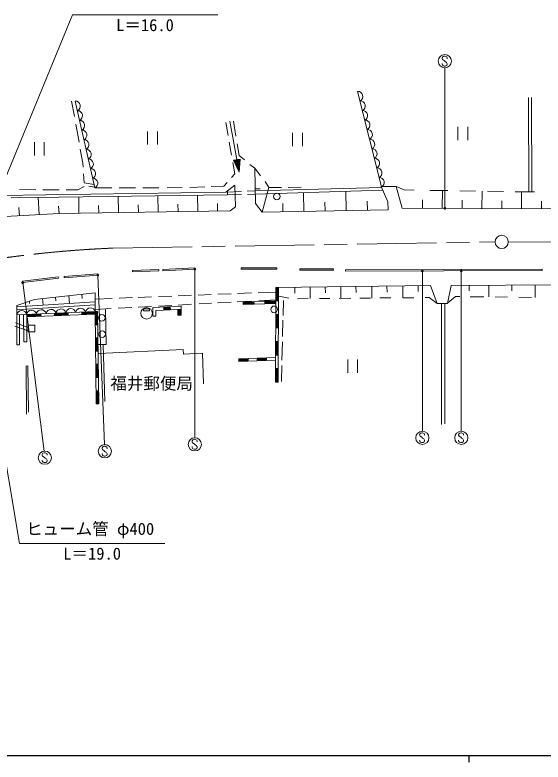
# Model space of a CAD drawing. Units: millimetres, scale not verified. Extents: x 40000 to 680000, y 20000 to 380000.
# Drawn here: x 99283 to 179229, y 204000 to 317086 of the extents above; entities that cross this region are included whole.
import ezdxf
from ezdxf.enums import TextEntityAlignment as Align

# ---------------------------------------------------------------- set-up
doc = ezdxf.new("R2010")
doc.units = ezdxf.units.MM
doc.header["$LTSCALE"] = 1000
doc.linetypes.add('CHAIN', pattern=[18.5, 12, -1.5, 3.5, -1.5])
for name, color, linetype, lineweight in [('M-BGD', 7, 'Continuous', 13), ('M-BMK', 2, 'CHAIN', 13), ('M-BMK-SRVR', 3, 'Continuous', 13), ('M-STR-HTXT', 7, 'Continuous', 13), ('M-STR-STR3', 7, 'Continuous', 13), ('M-STR-STRC', 7, 'Continuous', 13), ('M-TTL-BAND', 7, 'Continuous', 25)]:
    doc.layers.add(name, color=color, linetype=linetype, lineweight=lineweight)
doc.styles.add('ＭＳ ゴシック', font='')
doc.styles.get('ＭＳ ゴシック').set_extended_font_data('MS Gothic')

# ---------------------------------------------------------------- blocks, each defined once
blk = doc.blocks.new('filled_dot')
at = {"color": 0, "linetype": 'Continuous', "lineweight": -2, "const_width": 1.25}
blk.add_lwpolyline([(-0.625, 0, 1), (0.625, 0, 1)], format="xyb", close=True, dxfattribs=at)

msp = doc.modelspace()

# ---------------------------------------------------------------- linework, layer by layer
at = {"layer": 'M-BGD'}
for p, q in [((154770, 291043), (151159, 305513)), ((154770, 291043), (151159, 305513)), ((177043, 304599), (177097, 290304)), ((177498, 304599), (177551, 290297)), ((108277, 301705), (107850, 304059)), ((108402, 304059), (111386, 290893)), ((111386, 290893), (108402, 304059)), ((131549, 298834), (131197, 300824)), ((131799, 300999), (133229, 293275)), ((132376, 300999), (132738, 298728)), ((108981, 297823), (108482, 300574)), ((166318, 298153), (166318, 300153)), ((167818, 300153), (167818, 298153)), ((119368, 297458), (119368, 299458)), ((120868, 299458), (120868, 297458)), ((141320, 297237), (141320, 299237)), ((142820, 299237), (142820, 297237)), ((102229, 295824), (102229, 297824)), ((103729, 297824), (103729, 295824)), ((132073, 295873), (131728, 297825)), ((132918, 297600), (133204, 295808)), ((109555, 294655), (109175, 296755)), ((133386, 295269), (132368, 295081)), ((133383, 295236), (132382, 295051)), ((133379, 295185), (132405, 295004)), ((133204, 295808), (134038, 295132)), ((133229, 293275), (133386, 295269)), ((109594, 294070), (109555, 294655)), ((132577, 293025), (132273, 294742)), ((133229, 293275), (132368, 295081)), ((133375, 295133), (132427, 294958)), ((133371, 295081), (132449, 294911)), ((133367, 295030), (132471, 294864)), ((133363, 294978), (132494, 294817)), ((133359, 294927), (132516, 294771)), ((133355, 294875), (132538, 294724)), ((133351, 294823), (132560, 294677)), ((133347, 294772), (132583, 294630)), ((133343, 294720), (132605, 294584)), ((133339, 294669), (132627, 294537)), ((133335, 294617), (132650, 294490)), ((133331, 294565), (132672, 294444)), ((133326, 294514), (132694, 294397)), ((133322, 294462), (132716, 294350)), ((133318, 294411), (132739, 294303)), ((133314, 294359), (132761, 294257)), ((133310, 294307), (132783, 294210)), ((133306, 294256), (132805, 294163)), ((133302, 294204), (132828, 294116)), ((133298, 294153), (132850, 294070)), ((133294, 294101), (132872, 294023)), ((133290, 294049), (132895, 293976)), ((134856, 294469), (135586, 293877)), ((109750, 291671), (109660, 293053)), ((132079, 292474), (132577, 293025)), ((133286, 293998), (132917, 293930)), ((133282, 293946), (132939, 293883)), ((133278, 293895), (132961, 293836)), ((133273, 293843), (132984, 293789)), ((133269, 293791), (133006, 293743)), ((133265, 293740), (133028, 293696)), ((133261, 293688), (133050, 293649)), ((133257, 293637), (133073, 293602)), ((133253, 293585), (133095, 293556)), ((133249, 293533), (133117, 293509)), ((133245, 293482), (133140, 293462)), ((133241, 293430), (133162, 293416)), ((133237, 293379), (133184, 293369)), ((133233, 293327), (133206, 293322)), ((135586, 293877), (136473, 292748)), ((135586, 293877), (135686, 288561)), ((137137, 291866), (137692, 290968)), ((99964, 290644), (102470, 290637)), ((103507, 290633), (105968, 290626)), ((108828, 290617), (109786, 291135)), ((109750, 291671), (111266, 291421)), ((110484, 291145), (111359, 291012)), ((111386, 290893), (113935, 290903)), ((115069, 290907), (117529, 290916)), ((118662, 290921), (121051, 290930)), ((122305, 290935), (124577, 290943)), ((125754, 290990), (128016, 291079)), ((128998, 291118), (130921, 291194)), ((130921, 291194), (131386, 291707)), ((132552, 291319), (131222, 290241)), ((132652, 288059), (132552, 291319)), ((136398, 290776), (135645, 290761)), ((135650, 290467), (154801, 290971)), ((136689, 287232), (137692, 290968)), ((137692, 290968), (139656, 290978)), ((140645, 290983), (142633, 290993)), ((154744, 291105), (157003, 291122)), ((155723, 288786), (154744, 291105)), ((157003, 291122), (158227, 290590)), ((157889, 287850), (157003, 291122)), ((131222, 290241), (97170, 289736)), ((98708, 289428), (131470, 289863)), ((107054, 290623), (108828, 290617)), ((108932, 289564), (108970, 287102)), ((114970, 287195), (114932, 289644)), ((120969, 287288), (120931, 289723)), ((126968, 287381), (126931, 289803)), ((131222, 290241), (133574, 290361)), ((131470, 289863), (131469, 290254)), ((131470, 289863), (133566, 289902)), ((134425, 290404), (135650, 290467)), ((134479, 289918), (135660, 289940)), ((135660, 289940), (154977, 290554)), ((143036, 287357), (142980, 290173)), ((149435, 287483), (149378, 290376)), ((158227, 290590), (159724, 290567)), ((162075, 290532), (164796, 290490)), ((163991, 290503), (163977, 287818)), ((166647, 290462), (169013, 290427)), ((169977, 287786), (169990, 290412)), ((170816, 290399), (173262, 290362)), ((174993, 290336), (177928, 290292)), ((175977, 287755), (175990, 290321)), ((102959, 286873), (102801, 289483)), ((123969, 287335), (123952, 288435)), ((129968, 287428), (129951, 288528)), ((135686, 288561), (136689, 287232)), ((139836, 287294), (139812, 288532)), ((146235, 287420), (146209, 288746)), ((152634, 287546), (152608, 288880)), ((155798, 287608), (155723, 288786)), ((160977, 287834), (160983, 289110)), ((166977, 287802), (166983, 289040)), ((172977, 287771), (172983, 288970)), ((178976, 287739), (178983, 288900)), ((99890, 287916), (99964, 286692)), ((105953, 287056), (105887, 288155)), ((105994, 287056), (131874, 287457)), ((111970, 287149), (111953, 288249)), ((117969, 287242), (117952, 288342)), ((131874, 287457), (132652, 288059)), ((136689, 287232), (155798, 287608)), ((205671, 287598), (157889, 287850)), ((96866, 286504), (105994, 287056)), ((117068, 278405), (121056, 278551)), ((117075, 278206), (117068, 278405)), ((121063, 278351), (117075, 278206)), ((121056, 278551), (121063, 278351)), ((121676, 278577), (126509, 278788)), ((121685, 278377), (121676, 278577)), ((126518, 278589), (121685, 278377)), ((126509, 278788), (126518, 278589)), ((133547, 278618), (133548, 278818)), ((138906, 278590), (133547, 278618)), ((133548, 278818), (138907, 278790)), ((138907, 278790), (138906, 278590)), ((142415, 278640), (147514, 278640)), ((142415, 278440), (142415, 278640)), ((147514, 278440), (142415, 278440)), ((147514, 278640), (147514, 278440)), ((149337, 278489), (179089, 278583)), ((149337, 278289), (149337, 278489)), ((179090, 278383), (149337, 278289)), ((179089, 278583), (179090, 278383)), ((100430, 276768), (105844, 277428)), ((105868, 277230), (100454, 276569)), ((105844, 277428), (105868, 277230)), ((106729, 277481), (111813, 277917)), ((106746, 277282), (106729, 277481)), ((111830, 277718), (106746, 277282)), ((111813, 277917), (111830, 277718)), ((100454, 276569), (100430, 276768)), ((138800, 275846), (162179, 276126)), ((146262, 275935), (146272, 275036)), ((148624, 274190), (148603, 275963)), ((150902, 275991), (150913, 275091)), ((153324, 274233), (153302, 276020)), ((155602, 276047), (155613, 275147)), ((158023, 274276), (158002, 276076)), ((160302, 276103), (160312, 275203)), ((162179, 276126), (163215, 273414)), ((164769, 273414), (165318, 276126)), ((165318, 276126), (196863, 276331)), ((168019, 276143), (168024, 275341)), ((171030, 274409), (171019, 276163)), ((174519, 276186), (174524, 275302)), ((178019, 276209), (178031, 274331)), ((111442, 275025), (102242, 274036)), ((109404, 274806), (109472, 274176)), ((111442, 275025), (111444, 272182)), ((130011, 274806), (132025, 274884)), ((132975, 274921), (135102, 275004)), ((136108, 275043), (138846, 275149)), ((138715, 261517), (138800, 275846)), ((138800, 275846), (139200, 275851)), ((138838, 273805), (138850, 275853)), ((138888, 273805), (138900, 275853)), ((138938, 273804), (138950, 275853)), ((138988, 273804), (139000, 275852)), ((139038, 273804), (139050, 275852)), ((139088, 273804), (139100, 275852)), ((139115, 261514), (139200, 275851)), ((139138, 273803), (139150, 275851)), ((141662, 275881), (141673, 274981)), ((143983, 274148), (143962, 275908)), ((102242, 274036), (99552, 273087)), ((101470, 273764), (101508, 273416)), ((103545, 273174), (103439, 274165)), ((105427, 274379), (105489, 273803)), ((107416, 274593), (107542, 273420)), ((111442, 274084), (113979, 274183)), ((115046, 274224), (117058, 274302)), ((117949, 274337), (119967, 274416)), ((121031, 274457), (123043, 274535)), ((123995, 274572), (126005, 274650)), ((127041, 274690), (129003, 274767)), ((132937, 273655), (135163, 273774)), ((133815, 273647), (138752, 273828)), ((135461, 273708), (135475, 273308)), ((136224, 273831), (138789, 273969)), ((137106, 273768), (137121, 273368)), ((137108, 273718), (138754, 273778)), ((137110, 273668), (138756, 273728)), ((137112, 273618), (138758, 273678)), ((138752, 273828), (138767, 273429)), ((138788, 273805), (139188, 273803)), ((139228, 274503), (140763, 274202)), ((139933, 273840), (139877, 271595)), ((142048, 274130), (143666, 274145)), ((145377, 274161), (146927, 274175)), ((148361, 274188), (150114, 274204)), ((151479, 274216), (153130, 274231)), ((154520, 274244), (156204, 274259)), ((157985, 274276), (159653, 274291)), ((161389, 274307), (162008, 274313)), ((162008, 274313), (163215, 273414)), ((164826, 273513), (165969, 274465)), ((165969, 274465), (166609, 274458)), ((168203, 274440), (170270, 274417)), ((171968, 274398), (173835, 274378)), ((175565, 274359), (177469, 274337)), ((99552, 272928), (111443, 273660)), ((99552, 273087), (99572, 267171)), ((99554, 272434), (111443, 273205)), ((111443, 272501), (113832, 272630)), ((112999, 272585), (113117, 267206)), ((114923, 272688), (116993, 272799)), ((117912, 272849), (119936, 272957)), ((119663, 272586), (118753, 272586)), ((118753, 272586), (118753, 272306)), ((119663, 272306), (119663, 272586)), ((120153, 272813), (124443, 273025)), ((120153, 272813), (120154, 271490)), ((120998, 273014), (123040, 273124)), ((121799, 272894), (121823, 272395)), ((121804, 272794), (122802, 272844)), ((121804, 272794), (122802, 272844)), ((121809, 272695), (122807, 272744)), ((121809, 272695), (122807, 272744)), ((121813, 272595), (122812, 272644)), ((121813, 272595), (122812, 272644)), ((121818, 272495), (122817, 272544)), ((121818, 272495), (122817, 272544)), ((122797, 272944), (122822, 272444)), ((122797, 272944), (122822, 272444)), ((123987, 273175), (126033, 273284)), ((124443, 273025), (124443, 271658)), ((127154, 273345), (129030, 273445)), ((129950, 273495), (132019, 273606)), ((133815, 273647), (133829, 273247)), ((133817, 273597), (135462, 273658)), ((133818, 273547), (135464, 273608)), ((133820, 273497), (135466, 273558)), ((133822, 273447), (135468, 273508)), ((133824, 273397), (135470, 273458)), ((133826, 273347), (135472, 273408)), ((133828, 273297), (135473, 273358)), ((133829, 273247), (138767, 273429)), ((137114, 273568), (138759, 273628)), ((137115, 273518), (138761, 273578)), ((137117, 273468), (138763, 273529)), ((137119, 273418), (138765, 273479)), ((163215, 273414), (164769, 273414)), ((163840, 273414), (163840, 255099)), ((164358, 273414), (164358, 255220)), ((99556, 271715), (111468, 272183)), ((111444, 272182), (99556, 271715)), ((99987, 267171), (99967, 271731)), ((100600, 271702), (100640, 267607)), ((101075, 267607), (101094, 271776)), ((101154, 271778), (101169, 271379)), ((101156, 271728), (103218, 271809)), ((101158, 271678), (103220, 271759)), ((101159, 271628), (103222, 271709)), ((101161, 271578), (103224, 271659)), ((101163, 271528), (103226, 271609)), ((101165, 271478), (103228, 271559)), ((101167, 271428), (103230, 271510)), ((101169, 271379), (111484, 271784)), ((103216, 271859), (103232, 271460)), ((105279, 271940), (105295, 271541)), ((105281, 271890), (107344, 271971)), ((105283, 271840), (107346, 271921)), ((105285, 271790), (107348, 271871)), ((105287, 271740), (107350, 271821)), ((105289, 271690), (107352, 271772)), ((105291, 271641), (107354, 271722)), ((105293, 271591), (107356, 271672)), ((107342, 272021), (107358, 271622)), ((109405, 272102), (109421, 271703)), ((109407, 272052), (111470, 272133)), ((109409, 272002), (111472, 272083)), ((109411, 271952), (111474, 272034)), ((109413, 271903), (111476, 271984)), ((109415, 271853), (111478, 271934)), ((109417, 271803), (111480, 271884)), ((109419, 271753), (111482, 271834)), ((111405, 272181), (111805, 272185)), ((111564, 258218), (111405, 272181)), ((111477, 270187), (111455, 272181)), ((111468, 272183), (111484, 271784)), ((111527, 270187), (111505, 272182)), ((111577, 270188), (111555, 272183)), ((111627, 270189), (111605, 272183)), ((111677, 270189), (111655, 272184)), ((111727, 270190), (111705, 272184)), ((111777, 270190), (111755, 272185)), ((111964, 258223), (111805, 272185)), ((118753, 272306), (119663, 272306)), ((120154, 271490), (120624, 271490)), ((120624, 272336), (123909, 272498)), ((120624, 271490), (120624, 272336)), ((123909, 272498), (124443, 272497)), ((123943, 272498), (123943, 271658)), ((124443, 272458), (123943, 272458)), ((124443, 271658), (123943, 271658)), ((124443, 271658), (123943, 271658)), ((124043, 272458), (124043, 271658)), ((124043, 272458), (124043, 271658)), ((124143, 272458), (124143, 271658)), ((124143, 272458), (124143, 271658)), ((124243, 272458), (124243, 271658)), ((124243, 272458), (124243, 271658)), ((124343, 272458), (124343, 271658)), ((124343, 272458), (124343, 271658)), ((138776, 271757), (139176, 271755)), ((138813, 269709), (138826, 271757)), ((138863, 269709), (138876, 271757)), ((138913, 269708), (138926, 271756)), ((138963, 269708), (138976, 271756)), ((139013, 269708), (139026, 271756)), ((139063, 269707), (139076, 271755)), ((139113, 269707), (139126, 271755)), ((99385, 270487), (101305, 269789)), ((139860, 270906), (139799, 268429)), ((99291, 269990), (101305, 269257)), ((101305, 270130), (102289, 270130)), ((101305, 269130), (101305, 270130)), ((102289, 270130), (102289, 269130)), ((111427, 270186), (111827, 270191)), ((138763, 269709), (139163, 269707)), ((102289, 269130), (101305, 269130)), ((111450, 268192), (111850, 268196)), ((111523, 266198), (111500, 268192)), ((111573, 266198), (111550, 268193)), ((111623, 266199), (111600, 268193)), ((111673, 266199), (111650, 268194)), ((111723, 266200), (111700, 268194)), ((111773, 266200), (111750, 268195)), ((111823, 266201), (111800, 268196)), ((99572, 267171), (99987, 267171)), ((100640, 267607), (101075, 267607)), ((113117, 267206), (111861, 267205)), ((112656, 267206), (112915, 258572)), ((138751, 267661), (139151, 267659)), ((138789, 265613), (138801, 267661)), ((138839, 265612), (138851, 267660)), ((138889, 265612), (138901, 267660)), ((138939, 265612), (138951, 267660)), ((138989, 265611), (139001, 267660)), ((139039, 265611), (139051, 267659)), ((139089, 265611), (139101, 267659)), ((139778, 267609), (139710, 264850)), ((111473, 266197), (111873, 266202)), ((111958, 265856), (124757, 266435)), ((124757, 266435), (124787, 265765)), ((124787, 265765), (127652, 265886)), ((127652, 265886), (127835, 261254)), ((133176, 265021), (138737, 265212)), ((133176, 265021), (133190, 264622)), ((133178, 264971), (134568, 265019)), ((133180, 264921), (134570, 264969)), ((133181, 264871), (134571, 264919)), ((133183, 264821), (134573, 264869)), ((133185, 264771), (134575, 264819)), ((133186, 264722), (134577, 264769)), ((133188, 264672), (134578, 264719)), ((133190, 264622), (138750, 264812)), ((134566, 265069), (134580, 264669)), ((135956, 265117), (135970, 264717)), ((135958, 265067), (137348, 265114)), ((135960, 265017), (137350, 265064)), ((135962, 264967), (137352, 265014)), ((135963, 264917), (137353, 264964)), ((135965, 264867), (137355, 264914)), ((135967, 264817), (137357, 264864)), ((135968, 264767), (137358, 264814)), ((137346, 265164), (137360, 264764)), ((138737, 265212), (138750, 264812)), ((138739, 265613), (139139, 265611)), ((149653, 262919), (149653, 264919)), ((151153, 264919), (151153, 262919)), ((100976, 263927), (101233, 263967)), ((101016, 256667), (100976, 263927)), ((101233, 263967), (101313, 256944)), ((111496, 264202), (111896, 264207)), ((111569, 262208), (111546, 264203)), ((111619, 262209), (111596, 264203)), ((111669, 262209), (111646, 264204)), ((111719, 262210), (111696, 264205)), ((111769, 262211), (111746, 264205)), ((111819, 262211), (111796, 264206)), ((111869, 262212), (111846, 264206)), ((138727, 263565), (139127, 263562)), ((138765, 261516), (138777, 263565)), ((138815, 261516), (138827, 263564)), ((138865, 261516), (138877, 263564)), ((138915, 261516), (138927, 263564)), ((138965, 261515), (138977, 263563)), ((139015, 261515), (139027, 263563)), ((139065, 261515), (139077, 263563)), ((139689, 264031), (139630, 261627)), ((111519, 262208), (111919, 262212)), ((138715, 261517), (139115, 261514)), ((111541, 260213), (111941, 260218)), ((111614, 258219), (111591, 260214)), ((111664, 258220), (111641, 260214)), ((111714, 258220), (111691, 260215)), ((111764, 258221), (111741, 260215)), ((111814, 258221), (111791, 260216)), ((111864, 258222), (111841, 260216)), ((111914, 258222), (111891, 260217)), ((111564, 258218), (111964, 258223))]:
    msp.add_line(p, q, dxfattribs=at)
for centre, radius in [((138946, 289589), 500), ((119215, 271921), 875), ((138513, 272520), 500), ((112426, 271235), 500), ((112483, 268760), 500)]:
    msp.add_circle(centre, radius, dxfattribs=at)
for centre, radius, start, end in [((151181, 304750), 763, 296.3698, 91.65595), ((108403, 303290), 769, 295.45016, 90.09232), ((151542, 303303), 763, 296.3698, 91.65595), ((108735, 301827), 769, 295.45016, 90.09232), ((151903, 301856), 763, 296.3698, 91.65595), ((109066, 300364), 769, 295.45016, 90.09232), ((152264, 300409), 763, 296.3698, 91.65595), ((152626, 298962), 763, 296.3698, 91.65595), ((109398, 298901), 769, 295.45016, 90.09232), ((109729, 297439), 769, 295.45016, 90.09232), ((152987, 297515), 763, 296.3698, 91.65595), ((110061, 295976), 769, 295.45016, 90.09232), ((153348, 296068), 763, 296.3698, 91.65595), ((110393, 294513), 769, 295.45016, 90.09232), ((153709, 294621), 763, 296.3698, 91.65595), ((110724, 293050), 769, 295.45016, 90.09232), ((154070, 293174), 763, 296.3698, 91.65595), ((111056, 291587), 769, 295.45016, 90.09232), ((154431, 291727), 763, 296.3698, 91.65595), ((106249, 271818), 761, 14.44507, 170.05443), ((107735, 271876), 761, 14.44507, 170.05443), ((109221, 271934), 761, 14.44507, 170.05443), ((110707, 271993), 761, 14.44507, 170.05443), ((100306, 271584), 761, 14.44507, 170.05443), ((101792, 271642), 761, 14.44507, 170.05443), ((103277, 271701), 761, 14.44507, 170.05443), ((104763, 271759), 761, 14.44507, 170.05443)]:
    msp.add_arc(centre, radius, start, end, dxfattribs=at)
at = {"layer": 'M-BMK'}
for p, q in [((114098, 281791), (171965, 282721)), ((173965, 282725), (271965, 282447))]:
    msp.add_line(p, q, dxfattribs=at)
msp.add_arc((121159, 111938), 170000, 92.38018, 105.90608, dxfattribs=at)
at = {"layer": 'M-BMK-SRVR'}
msp.add_circle((172965, 282728), 1000, dxfattribs=at)
at = {"layer": 'M-STR-STR3'}
for p, q in [((96273, 288630), (107978, 317086)), ((107978, 317086), (129978, 317086)), ((94120, 271729), (99978, 237086)), ((99978, 237086), (121978, 237086))]:
    msp.add_line(p, q, dxfattribs=at)
at = {"layer": 'M-STR-STRC'}
for p, q in [((164086, 310783), (163962, 310598)), ((163962, 310598), (163965, 310467)), ((163965, 310467), (164028, 310338)), ((164028, 310338), (164284, 310156)), ((164278, 310849), (164086, 310783)), ((164399, 310846), (164278, 310849)), ((164284, 310156), (164413, 310024)), ((164650, 310727), (164399, 310846)), ((164413, 310024), (164592, 309908)), ((164592, 309908), (164718, 309708)), ((164713, 310596), (164650, 310727)), ((164713, 310467), (164713, 310596)), ((163965, 309619), (163962, 309740)), ((164004, 309516), (163965, 309619)), ((164089, 309405), (164004, 309516)), ((164276, 309345), (164089, 309405)), ((164410, 309345), (164276, 309345)), ((164370, 287816), (164370, 309086)), ((164510, 309374), (164410, 309345)), ((164652, 309466), (164510, 309374)), ((164713, 309598), (164652, 309466)), ((164718, 309708), (164713, 309598)), ((126518, 278589), (126518, 253086)), ((160955, 278326), (160955, 254086)), ((166850, 278344), (166850, 254086)), ((111830, 277718), (112858, 252042)), ((100454, 276569), (103688, 251057)), ((160671, 253783), (160547, 253598)), ((160547, 253598), (160550, 253467)), ((160550, 253467), (160613, 253338)), ((160613, 253338), (160868, 253156)), ((160863, 253849), (160671, 253783)), ((160984, 253846), (160863, 253849)), ((161235, 253727), (160984, 253846)), ((161298, 253596), (161235, 253727)), ((161298, 253467), (161298, 253596)), ((166566, 253783), (166442, 253598)), ((166442, 253598), (166445, 253467)), ((166445, 253467), (166508, 253338)), ((166508, 253338), (166764, 253156)), ((166758, 253849), (166566, 253783)), ((166879, 253846), (166758, 253849)), ((167130, 253727), (166879, 253846)), ((167193, 253596), (167130, 253727)), ((167193, 253467), (167193, 253596)), ((126235, 252783), (126111, 252598)), ((126111, 252598), (126113, 252467)), ((126113, 252467), (126177, 252338)), ((126177, 252338), (126432, 252156)), ((126427, 252849), (126235, 252783)), ((126548, 252846), (126427, 252849)), ((126798, 252727), (126548, 252846)), ((126861, 252596), (126798, 252727)), ((126861, 252467), (126861, 252596)), ((160550, 252619), (160547, 252740)), ((160589, 252516), (160550, 252619)), ((160674, 252405), (160589, 252516)), ((160861, 252345), (160674, 252405)), ((160995, 252345), (160861, 252345)), ((160868, 253156), (160998, 253024)), ((161095, 252374), (160995, 252345)), ((160998, 253024), (161177, 252908)), ((161237, 252466), (161095, 252374)), ((161177, 252908), (161303, 252708)), ((161298, 252598), (161237, 252466)), ((161303, 252708), (161298, 252598)), ((166445, 252619), (166442, 252740)), ((166484, 252516), (166445, 252619)), ((166569, 252405), (166484, 252516)), ((166756, 252345), (166569, 252405)), ((166890, 252345), (166756, 252345)), ((166764, 253156), (166893, 253024)), ((166990, 252374), (166890, 252345)), ((166893, 253024), (167072, 252908)), ((167132, 252466), (166990, 252374)), ((167072, 252908), (167198, 252708)), ((167193, 252598), (167132, 252466)), ((167198, 252708), (167193, 252598)), ((112615, 251739), (112491, 251555)), ((112491, 251555), (112494, 251423)), ((112494, 251423), (112557, 251294)), ((112557, 251294), (112812, 251113)), ((112807, 251805), (112615, 251739)), ((112928, 251803), (112807, 251805)), ((112812, 251113), (112942, 250981)), ((113179, 251684), (112928, 251803)), ((113242, 251553), (113179, 251684)), ((113242, 251423), (113242, 251553)), ((126113, 251619), (126111, 251740)), ((126153, 251516), (126113, 251619)), ((126237, 251405), (126153, 251516)), ((126424, 251345), (126237, 251405)), ((126558, 251345), (126424, 251345)), ((126432, 252156), (126561, 252024)), ((126659, 251374), (126558, 251345)), ((126561, 252024), (126740, 251908)), ((126801, 251466), (126659, 251374)), ((126740, 251908), (126867, 251708)), ((126861, 251598), (126801, 251466)), ((126867, 251708), (126861, 251598)), ((103530, 250762), (103406, 250578)), ((103406, 250578), (103409, 250446)), ((103409, 250446), (103472, 250317)), ((103472, 250317), (103728, 250135)), ((103722, 250828), (103530, 250762)), ((103844, 250825), (103722, 250828)), ((103728, 250135), (103857, 250003)), ((104094, 250707), (103844, 250825)), ((103857, 250003), (104036, 249888)), ((104157, 250575), (104094, 250707)), ((104157, 250446), (104157, 250575)), ((112494, 250576), (112491, 250697)), ((112533, 250473), (112494, 250576)), ((112618, 250362), (112533, 250473)), ((112805, 250302), (112618, 250362)), ((112939, 250302), (112805, 250302)), ((113039, 250331), (112939, 250302)), ((112942, 250981), (113121, 250865)), ((113181, 250423), (113039, 250331)), ((113121, 250865), (113247, 250665)), ((113242, 250554), (113181, 250423)), ((113247, 250665), (113242, 250554)), ((103409, 249598), (103406, 249719)), ((103449, 249495), (103409, 249598)), ((103533, 249385), (103449, 249495)), ((103720, 249324), (103533, 249385)), ((103854, 249324), (103720, 249324)), ((103954, 249353), (103854, 249324)), ((104096, 249445), (103954, 249353)), ((104036, 249888), (104162, 249687)), ((104157, 249577), (104096, 249445)), ((104162, 249687), (104157, 249577))]:
    msp.add_line(p, q, dxfattribs=at)
for centre in [(164370, 310086), (160955, 253086), (166850, 253086), (126518, 252086), (103814, 250065), (112899, 251043)]:
    msp.add_circle(centre, 1000, dxfattribs=at)
at = {"layer": 'M-TTL-BAND'}
for p, q in [((40000, 205000), (579000, 205000)), ((168000, 205000), (168000, 204000))]:
    msp.add_line(p, q, dxfattribs=at)

# ---------------------------------------------------------------- block references
at = {"layer": 'M-STR-STRC', "xscale": 160, "yscale": 160}
for p, rotation in [((164370, 287816), 90), ((126518, 278589), 270), ((160955, 278326), 270), ((166850, 278344), 270), ((111830, 277718), 272.3), ((100454, 276569), 277.2)]:
    msp.add_blockref('filled_dot', p, dxfattribs=dict(at, rotation=rotation))

# ---------------------------------------------------------------- texts
at = {"layer": 'M-STR-HTXT', "style": 'ＭＳ ゴシック'}
msp.add_text('福井郵便局', height=1833, dxfattribs=at).set_placement((113728, 259836), align=Align.BOTTOM_LEFT)
at = {"layer": 'M-STR-STR3', "style": 'ＭＳ ゴシック'}
for s, p in [('L＝16.0', (114603, 314086)), ('ヒューム管 φ400', (100978, 237836)), ('L＝19.0', (106603, 234086))]:
    msp.add_text(s, height=1833, dxfattribs=at).set_placement(p, align=Align.BOTTOM_LEFT)

doc.saveas('drawing.dxf')
